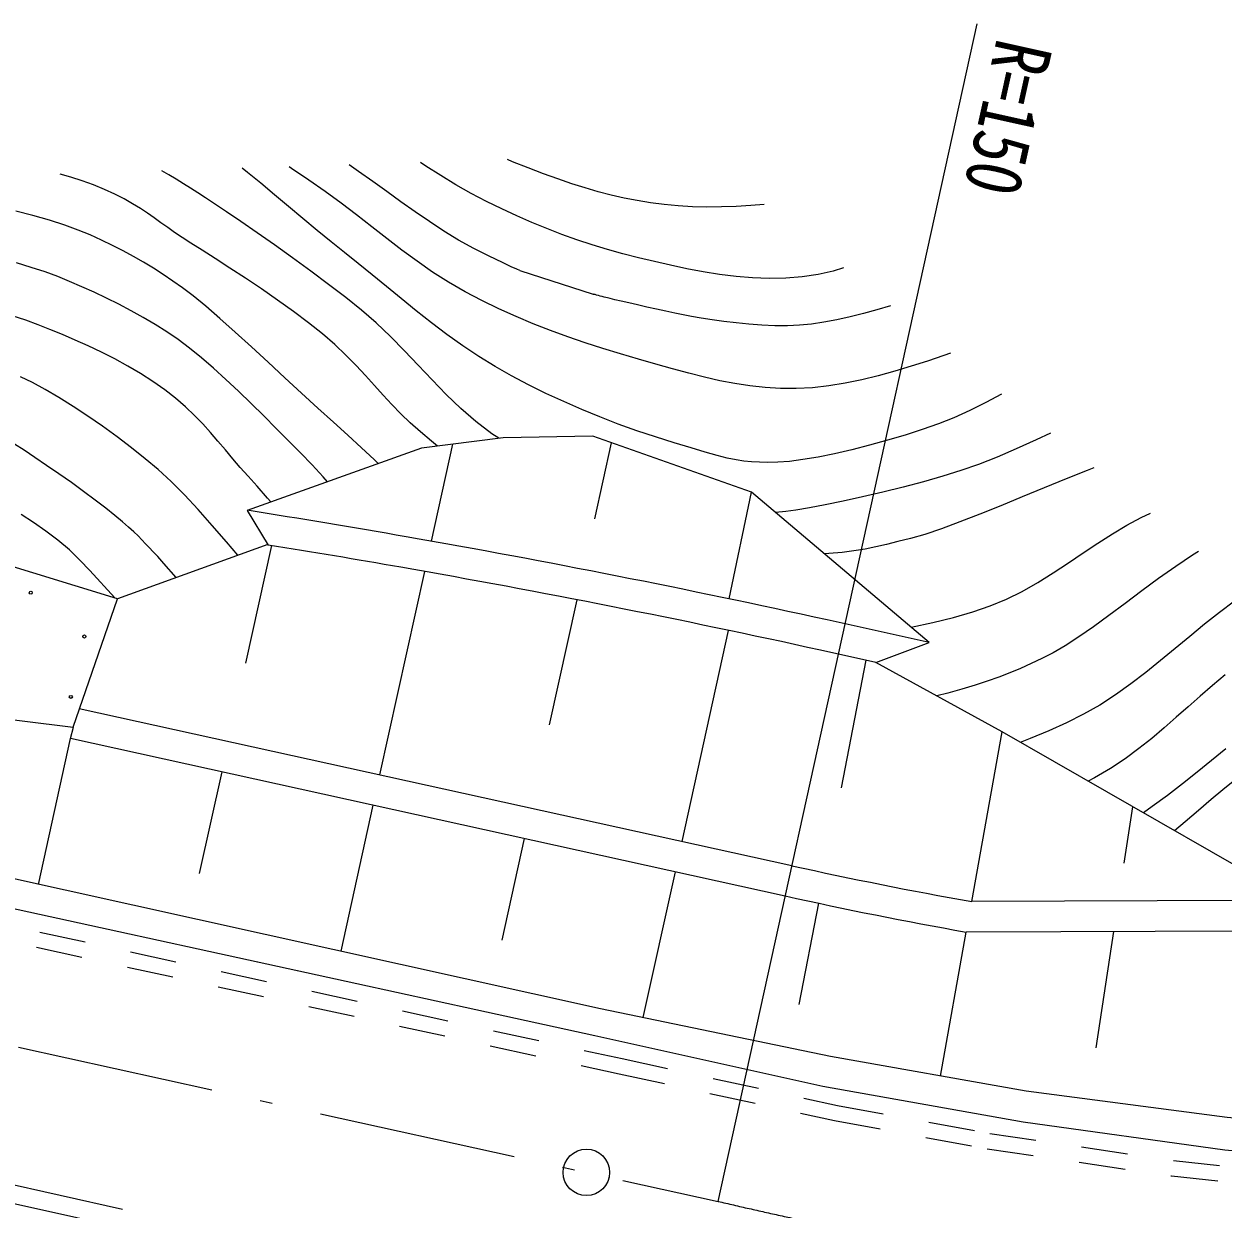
# Model space of a CAD drawing. Units: millimetres, scale not verified. Extents: x 40000 to 680000, y 20000 to 380000.
# Drawn here: x 444570 to 483309, y 265708 to 303986 of the extents above; entities that cross this region are included whole.
import ezdxf
from ezdxf.enums import TextEntityAlignment as Align

# ---------------------------------------------------------------- set-up
doc = ezdxf.new("R2010")
doc.units = ezdxf.units.MM
doc.header["$LTSCALE"] = 1000
doc.linetypes.add('USER1', pattern=[3, 1.5, -1.5])
doc.linetypes.add('USER3', pattern=[10, 6.4, -1.6, 0.4, -1.6])
for name, color, linetype, lineweight in [('M-BGD', 7, 'Continuous', 25), ('M-BGD-HTXT', 7, 'Continuous', 13), ('M-BMK', 2, 'USER3', 13), ('M-BMK-SRVR', 3, 'Continuous', 25), ('M-STR-HTXT', 7, 'Continuous', 13), ('M-STR-STR3', 7, 'Continuous', 25)]:
    doc.layers.add(name, color=color, linetype=linetype, lineweight=lineweight)
doc.styles.add('ＭＳ ゴシック', font='')
doc.styles.get('ＭＳ ゴシック').set_extended_font_data('MS Gothic')

msp = doc.modelspace()

# ---------------------------------------------------------------- linework, layer by layer
at = {"layer": 'M-BGD'}
for p, q in [((460595, 296018), (462960, 295260)), ((459913, 290602), (459682, 290752)), ((458410, 290413), (457721, 287280)), ((457926, 290352), (457738, 290508)), ((463544, 290460), (463003, 288004)), ((456011, 289786), (455879, 289918)), ((454377, 289202), (454237, 289357)), ((452540, 288546), (452440, 288669)), ((467358, 285415), (468080, 288860)), ((452447, 287177), (447588, 285422)), ((451475, 286825), (451111, 287256)), ((452566, 287139), (451729, 283338)), ((447509, 285446), (446697, 286329)), ((449482, 286106), (449093, 286563)), ((457505, 286302), (456058, 279728)), ((462428, 285389), (461538, 281347)), ((465831, 277576), (467333, 284398)), ((473815, 284010), (470523, 284735)), ((472097, 283364), (470308, 283758)), ((470978, 279312), (471778, 283434)), ((474415, 282369), (474066, 282279)), ((469382, 276794), (446355, 281864)), ((446070, 280903), (446166, 281269)), ((445040, 276194), (446070, 280903)), ((469167, 275818), (446070, 280903)), ((475190, 275636), (476170, 281120)), ((477082, 280904), (476759, 280782)), ((450957, 279827), (450234, 276545)), ((479158, 279636), (478953, 279526)), ((455843, 278751), (454805, 274035)), ((480120, 276874), (480397, 278699)), ((481025, 278706), (480739, 278504)), ((481743, 277929), (482090, 278225)), ((460729, 277675), (460007, 274394)), ((463200, 272178), (441754, 276921)), ((464579, 271891), (465616, 276600)), ((469619, 272312), (470254, 275583)), ((484556, 275677), (475190, 275636)), ((484441, 274683), (475014, 274652)), ((479213, 270911), (479784, 274668)), ((474182, 270003), (475014, 274652))]:
    msp.add_line(p, q, dxfattribs=at)
for points in [[(471049, 296105), (470712, 296007), (470224, 295897), (469710, 295820), (469180, 295778), (468646, 295768), (468112, 295787), (467577, 295832), (467042, 295898), (466510, 295983), (465981, 296082), (465456, 296192), (464936, 296309), (464423, 296431), (463918, 296559), (463419, 296698), (462926, 296849), (462436, 297012), (461950, 297187), (461465, 297375), (460980, 297575), (460494, 297789), (460006, 298015), (459514, 298255), (459020, 298513), (458527, 298793), (458038, 299089), (457554, 299396), (457376, 299514)], [(468481, 298156), (468056, 298123), (467581, 298095), (467107, 298078), (466635, 298073), (466168, 298082), (465706, 298108), (465251, 298151), (464808, 298209), (464378, 298279), (463958, 298361), (463543, 298457), (463126, 298566), (462704, 298689), (462271, 298828), (461823, 298981), (461354, 299150), (460860, 299336), (460351, 299538), (460193, 299606)], [(457738, 290508), (457376, 290810), (457046, 291099), (456741, 291393), (456452, 291692), (456171, 291998), (455890, 292311), (455602, 292630), (455298, 292956), (454970, 293289), (454610, 293629), (454209, 293977), (453762, 294335), (453275, 294700), (452763, 295066), (452241, 295427), (451722, 295775), (451220, 296103), (450750, 296406), (450327, 296677), (449964, 296908), (449675, 297094), (449437, 297254), (449213, 297411), (448996, 297567), (448780, 297721), (448560, 297875), (448329, 298028), (448080, 298180), (447808, 298333), (447507, 298486), (447170, 298640), (446812, 298786), (446451, 298917), (446086, 299036), (445744, 299136)], [(459682, 290752), (459171, 291144), (458684, 291570), (458215, 292021), (457758, 292487), (457308, 292961), (456861, 293432), (456410, 293892), (455950, 294331), (455476, 294741), (454967, 295146), (454413, 295570), (453833, 296003), (453243, 296433), (452660, 296850), (452100, 297244), (451581, 297604), (451118, 297919), (450730, 298179), (450431, 298373), (450188, 298528), (449953, 298679), (449720, 298826), (449487, 298970), (449250, 299112), (449021, 299242)], [(476150, 292031), (475643, 291760), (475127, 291501), (474616, 291267), (474112, 291067), (473591, 290886), (473039, 290709), (472468, 290539), (471890, 290379), (471316, 290233), (470759, 290105), (470229, 289997), (469738, 289913), (469299, 289857), (468923, 289832), (468607, 289826), (468331, 289828), (468077, 289840), (467830, 289865), (467574, 289906), (467291, 289966), (466966, 290049), (466582, 290156), (466123, 290291), (465572, 290456), (464970, 290645), (464370, 290847), (463771, 291063), (463177, 291292), (462589, 291533), (462007, 291787), (461435, 292053), (460874, 292331), (460325, 292620), (459790, 292921), (459265, 293241), (458747, 293588), (458235, 293954), (457732, 294335), (457237, 294724), (456752, 295116), (456278, 295506), (455815, 295887), (455365, 296254), (454928, 296601), (454489, 296949), (454037, 297320), (453578, 297703), (453117, 298090), (452662, 298472), (452217, 298842), (451790, 299189), (451615, 299327)], [(474501, 293348), (474287, 293273), (473765, 293097), (473237, 292928), (472705, 292768), (472172, 292622), (471637, 292492), (471104, 292383), (470572, 292297), (470045, 292238), (469523, 292210), (469012, 292212), (468513, 292240), (468023, 292293), (467535, 292369), (467047, 292464), (466552, 292577), (466047, 292705), (465526, 292847), (464986, 292999), (464422, 293160), (463846, 293328), (463274, 293503), (462706, 293687), (462141, 293880), (461580, 294085), (461023, 294304), (460468, 294537), (459916, 294785), (459367, 295052), (458820, 295337), (458285, 295644), (457769, 295973), (457268, 296321), (456776, 296683), (456290, 297055), (455804, 297434), (455314, 297817), (454815, 298199), (454303, 298576), (453772, 298945), (453216, 299322), (453136, 299376)], [(460595, 296018), (460489, 296062), (460314, 296143), (460025, 296280), (459598, 296482), (459100, 296734), (458613, 297008), (458135, 297299), (457666, 297605), (457203, 297921), (456745, 298245), (456290, 298573), (455836, 298900), (455382, 299225), (455074, 299439)], [(455879, 289918), (455472, 290300), (455038, 290702), (454570, 291125), (454068, 291579), (453540, 292062), (452999, 292561), (452454, 293065), (451916, 293560), (451395, 294034), (450902, 294474), (450447, 294868), (450041, 295202), (449693, 295465), (449379, 295683), (449066, 295894), (448750, 296096), (448431, 296291), (448106, 296479), (447773, 296661), (447430, 296836), (447075, 297006), (446706, 297171), (446321, 297331), (445887, 297490), (445390, 297647), (444856, 297800), (444311, 297943)], [(454237, 289357), (453878, 289749), (453505, 290133), (453119, 290522), (452722, 290920), (452318, 291324), (451911, 291726), (451502, 292121), (451096, 292504), (450694, 292867), (450301, 293207), (449920, 293516), (449552, 293789), (449187, 294037), (448810, 294276), (448424, 294505), (448031, 294724), (447633, 294933), (447234, 295132), (446834, 295321), (446437, 295499), (446044, 295667), (445658, 295824), (445250, 295975), (444799, 296125), (444324, 296270)], [(472565, 294886), (472128, 294754), (471691, 294633), (471258, 294523), (470831, 294428), (470414, 294350), (470011, 294291), (469624, 294254), (469236, 294239), (468829, 294241), (468412, 294259), (467993, 294290), (467579, 294331), (467178, 294379), (466799, 294432), (466447, 294487), (466133, 294541), (465862, 294591), (465599, 294644), (465309, 294706), (465003, 294772), (464694, 294841), (464393, 294909), (464111, 294974), (463862, 295032), (463655, 295080), (463504, 295117), (463420, 295137), (463369, 295151), (463311, 295166), (463249, 295182), (463187, 295199), (463127, 295215), (463071, 295230), (463023, 295243), (462985, 295253), (462960, 295260)], [(452440, 288669), (452105, 289059), (451815, 289380), (451558, 289663), (451313, 289945), (451075, 290227), (450837, 290507), (450595, 290787), (450343, 291066), (450074, 291343), (449784, 291620), (449466, 291896), (449115, 292170), (448735, 292438), (448336, 292693), (447924, 292936), (447502, 293165), (447075, 293382), (446648, 293586), (446224, 293777), (445810, 293955), (445408, 294120), (445023, 294272), (444624, 294417), (444184, 294560)], [(451111, 287256), (450648, 287790), (450194, 288301), (449751, 288778), (449321, 289212), (448905, 289591), (448484, 289943), (448039, 290297), (447577, 290649), (447105, 290992), (446631, 291321), (446160, 291632), (445700, 291920), (445258, 292178), (444840, 292403), (444454, 292588)], [(484441, 274683), (485328, 275590), (484625, 276279), (476170, 281120), (472097, 283364), (473815, 284010), (468080, 288860), (462953, 290669), (460053, 290620), (457415, 290287), (451784, 288276), (452459, 287156)], [(477731, 290768), (477273, 290557), (476631, 290267), (476009, 289998), (475411, 289759), (474843, 289558), (474261, 289378), (473634, 289199), (472980, 289025), (472317, 288860), (471663, 288707), (471038, 288569), (470458, 288451), (469944, 288354), (469511, 288284), (469180, 288243), (468854, 288205)], [(449093, 286563), (448893, 286780), (448745, 286934), (448616, 287071), (448497, 287198), (448379, 287322), (448255, 287449), (448114, 287584), (447948, 287735), (447749, 287907), (447507, 288108), (447213, 288342), (446870, 288606), (446495, 288885), (446100, 289170), (445698, 289454), (445300, 289729), (444921, 289985), (444573, 290216), (444267, 290412)], [(479135, 289647), (478924, 289566), (478237, 289291), (477532, 289003), (476825, 288712), (476126, 288425), (475448, 288151), (474805, 287900), (474209, 287679), (473673, 287498), (473210, 287365), (472808, 287264), (472440, 287173), (472091, 287093), (471744, 287023), (471385, 286964), (470999, 286915), (470571, 286877), (470435, 286869)], [(446697, 286329), (446377, 286668), (446036, 286995), (445666, 287309), (445278, 287604), (444882, 287879), (444479, 288138)], [(473236, 284499), (473935, 284652), (474602, 284819), (475222, 284999), (475785, 285188), (476311, 285403), (476825, 285659), (477330, 285946), (477826, 286254), (478313, 286575), (478794, 286899), (479268, 287217), (479737, 287520), (480202, 287799), (480663, 288044), (480962, 288188)], [(441754, 276921), (442850, 281678), (446158, 281271), (447588, 285422), (442112, 287095), (434374, 284880), (429043, 286077), (428766, 279551)], [(482517, 286946), (482326, 286828), (481780, 286462), (481229, 286072), (480681, 285671), (480143, 285270), (479620, 284881), (479120, 284515), (478648, 284185), (478213, 283902), (477820, 283677), (477458, 283493), (477109, 283324), (476765, 283168), (476418, 283022), (476063, 282884), (475692, 282753), (475299, 282624), (474875, 282497), (474415, 282369)], [(483681, 285338), (483191, 284974), (482710, 284595), (482235, 284206), (481762, 283814), (481289, 283424), (480812, 283041), (480328, 282670), (479834, 282317), (479327, 281988), (478803, 281688), (478254, 281411), (477677, 281150), (477082, 280904)], [(483373, 282958), (482964, 282619), (482570, 282277), (482183, 281933), (481798, 281590), (481408, 281248), (481007, 280910), (480588, 280578), (480144, 280254), (479670, 279939), (479158, 279636)], [(491896, 266832), (483368, 267609), (476851, 268518), (470384, 269669), (463013, 271297), (442498, 275780), (428586, 278436), (413891, 280596), (409273, 281097)], [(483396, 280576), (482940, 280200), (482473, 279820), (481996, 279441), (481512, 279068), (481025, 278706)], [(482090, 278225), (482520, 278595), (482927, 278943), (483307, 279258), (483687, 279576)], [(491932, 267923), (483447, 268659), (476952, 269513), (470623, 270633), (463200, 272178)]]:
    msp.add_lwpolyline(points, dxfattribs=at)
at = {"layer": 'M-BGD', "linetype": 'USER1'}
for points in [[(409394, 280531), (413136, 280180), (425427, 278447), (439213, 275924), (463900, 270564), (470858, 269056), (475773, 268149)], [(409347, 280033), (413078, 279683), (425347, 277953), (439114, 275434), (463794, 270076), (470759, 268565), (475691, 267655)], [(475773, 268149), (481709, 267273), (487419, 266656), (490664, 266387), (494689, 266209)], [(475691, 267655), (481646, 266777), (487377, 266157), (490633, 265887), (494677, 265709)]]:
    msp.add_lwpolyline(points, dxfattribs=at)
at = {"layer": 'M-BGD'}
for centre in [(444789, 285615), (446521, 284201), (446083, 282250)]:
    msp.add_circle(centre, 50, dxfattribs=at)
for centre, radius, start, end in [((401917, -26900), 319097, 80.07556, 81.00922), ((401917, -26900), 318097, 80.07556, 80.85754), ((401917, -26900), 319097, 77.58441, 80.07556), ((401917, -26900), 318097, 77.58441, 80.07556), ((501395, 422211), 148898, 257.58441, 259.86334), ((501395, 422211), 149898, 257.58441, 259.86334)]:
    msp.add_arc(centre, radius, start, end, dxfattribs=at)
at = {"layer": 'M-BGD-HTXT'}
for centre, radius in [((463444, 266736), 1.6), ((463444, 266736), 0.7), ((463444, 266736), 0.9), ((463444, 266736), 1.3), ((463444, 266736), 0.3), ((466996, 265954), 1.6), ((466996, 265954), 0.7), ((466996, 265954), 0.9), ((466996, 265954), 1.3), ((466996, 265954), 0.3)]:
    msp.add_circle(centre, radius, dxfattribs=at)
at = {"layer": 'M-BMK'}
msp.add_line((444388, 270931), (466996, 265954), dxfattribs=at)
msp.add_arc((501273, 411985), 150000, 256.79037, 281.83987, dxfattribs=at)
at = {"layer": 'M-BMK-SRVR'}
msp.add_circle((462740, 266891), 750, dxfattribs=at)
at = {"layer": 'M-STR-HTXT'}
msp.add_line((466996, 265954), (475369, 303986), dxfattribs=at)
at = {"layer": 'M-STR-STR3'}
for p, q in [((439112, 267020), (464867, 261324)), ((443411, 266672), (447755, 265706))]:
    msp.add_line(p, q, dxfattribs=at)

# ---------------------------------------------------------------- texts
at = {"layer": 'M-STR-HTXT', "style": 'ＭＳ ゴシック', "width": 0.8}
msp.add_text('R=150', height=1833, rotation=257.5, dxfattribs=at).set_placement((475476, 303697), align=Align.BOTTOM_LEFT)

doc.saveas('drawing.dxf')
